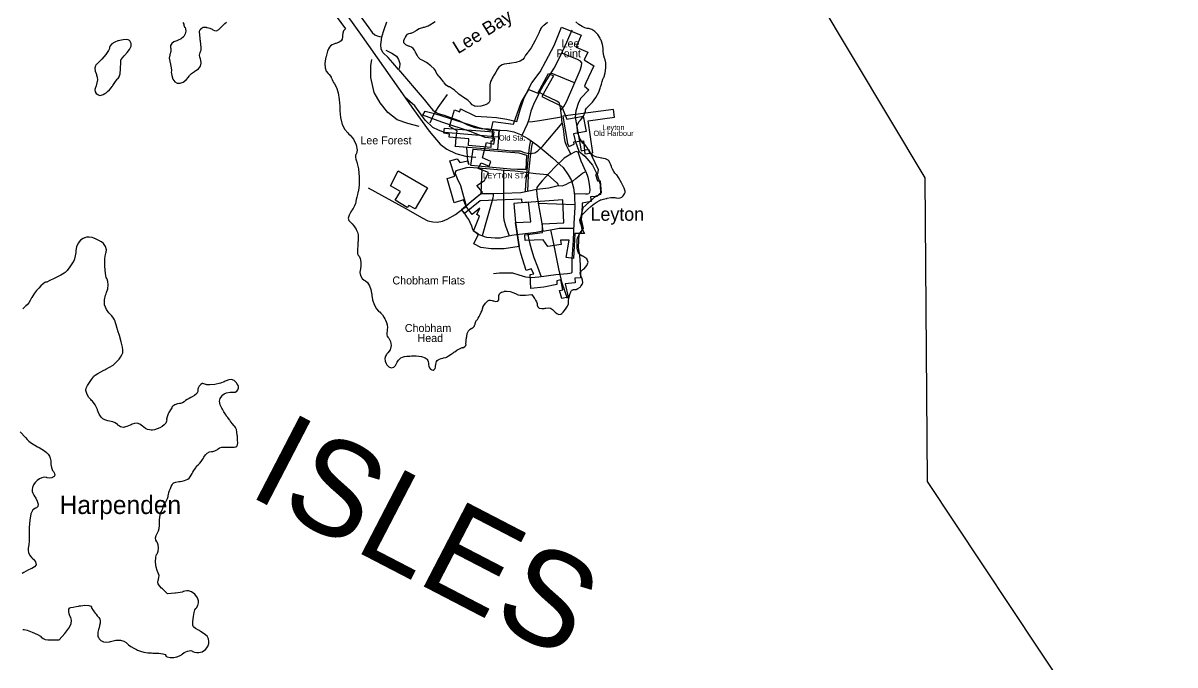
# Model space of a CAD drawing. Extents: x 0 to 24000, y 0 to 24000.
# Drawn here: x 6137 to 10454, y 3435 to 5839 of the extents above; entities that cross this region are included whole.
import ezdxf

# ---------------------------------------------------------------- set-up
doc = ezdxf.new("R2010")
doc.units = 0
for name, color, linetype in [('01B-LandmassTidal', 7, 'Continuous'), ('03B-BuiltUpGeneral', 7, 'Continuous'), ('03C-BuiltUpHistoric', 7, 'Continuous'), ('03D-BuiltUpIndustrial', 7, 'Continuous'), ('04B-RoadClassC', 7, 'Continuous'), ('05A-RailwayDismantled', 7, 'Continuous'), ('05B-RailwaySecondary', 7, 'Continuous'), ('05C-RailwayPrimary', 7, 'Continuous'), ('05F-RailwayStationPassenger', 7, 'Continuous'), ('06A-FeaturesBuilding', 7, 'Continuous'), ('07-BoundaryRegional', 7, 'Continuous'), ('08-NamesFeatureBuilt', 7, 'Continuous'), ('08-NamesFeatureHistoric', 7, 'Continuous'), ('08-NamesFeatureNatural', 7, 'Continuous'), ('08-NamesFeaturePlace', 7, 'Continuous'), ('08-NamesSettlementVillage', 7, 'Continuous'), ('08-NamesWaterbodySmall', 7, 'Continuous'), ('xx-NamesAreaXXX', 7, 'Continuous'), ('xx-NamesPlacesXXX', 7, 'Continuous')]:
    doc.layers.add(name, color=color, linetype=linetype)

msp = doc.modelspace()

# ---------------------------------------------------------------- linework, layer by layer
at = {"layer": '01B-LandmassTidal'}
for points in [[(7223, 5985.3), (7344.9, 5817.5), (7338.4, 5810.6), (7334.8, 5801.8), (7333.7, 5793.1), (7333.7, 5790.3), (7333.7, 5787.5), (7332.9, 5779.3), (7329.6, 5772.2), (7322.1, 5767.4), (7312.3, 5764.1), (7309, 5763.2), (7307, 5762.7), (7301.3, 5760.8), (7295, 5757.8), (7289.7, 5754), (7285.3, 5748.9), (7281.5, 5742.4), (7278.2, 5734.1), (7275.2, 5723.8), (7272.9, 5714.3), (7272.1, 5711.1), (7270.9, 5705.4), (7268.2, 5688.2), (7268.6, 5671.5), (7273.5, 5658.8), (7280.7, 5650), (7283.5, 5647.6), (7284.6, 5646.5), (7289.2, 5640.8), (7291.7, 5636.8), (7291.7, 5635.4), (7291.7, 5634.6), (7292.6, 5632.3), (7294.8, 5627.5), (7298, 5621.6), (7300.9, 5617), (7301.9, 5615.4), (7304.7, 5611.4), (7311.6, 5598.2), (7318.1, 5578.2), (7322.1, 5552.9), (7324, 5528.1), (7324.3, 5519.8), (7324.6, 5511.1), (7327.1, 5485.3), (7332.9, 5459.8), (7342.8, 5440.4), (7353.8, 5427.5), (7358, 5423.7), (7362.7, 5419.4), (7374.9, 5404.3), (7385.6, 5383.5), (7389.3, 5363.8), (7387.2, 5351), (7385.1, 5347.7), (7384.4, 5346.6), (7383.2, 5343.1), (7382.8, 5337.5), (7384.2, 5329.8), (7386.5, 5321.7), (7387.4, 5319), (7389.6, 5312.7), (7393.5, 5292.9), (7396.5, 5262.4), (7396.3, 5232.2), (7394.1, 5213.1), (7392.5, 5206.9), (7391.8, 5204.5), (7389.9, 5197.2), (7387.5, 5187.1), (7385.6, 5177.8), (7384.5, 5172.3), (7384.3, 5170.5), (7384, 5168.7), (7382.3, 5163.3), (7378.7, 5154.4), (7373.8, 5144.7), (7369.7, 5137.8), (7368.2, 5135.6), (7365.6, 5131.8), (7358.6, 5120), (7355.1, 5108.8), (7357.6, 5100), (7363.5, 5093.5), (7365.8, 5091.7), (7367.2, 5090.6), (7370.9, 5086.7), (7376.4, 5080.2), (7381.6, 5072.8), (7384.9, 5067.3), (7385.8, 5065.4), (7387.1, 5063), (7390.2, 5055.4), (7392.5, 5046), (7393, 5034.6), (7392.4, 5022.4), (7392.1, 5018.4), (7391.9, 5014.8), (7391.1, 5004), (7390.4, 4993), (7390, 4985), (7390.1, 4979.2), (7390.6, 4975.2), (7391.5, 4972.2), (7392.9, 4969.8), (7394.3, 4968), (7394.8, 4967.4), (7396.6, 4965.5), (7399.8, 4957.8), (7402.8, 4944), (7403.4, 4929.2), (7402.2, 4919.5), (7401.1, 4916.5), (7400.2, 4913.7), (7399.3, 4904.8), (7401.8, 4893.3), (7408.1, 4883), (7415.2, 4876.5), (7418, 4874.9), (7420.6, 4873.3), (7427.7, 4866.8), (7435.3, 4855.5), (7440.5, 4840.9), (7443, 4827.7), (7443.5, 4823.1), (7443.9, 4818.1), (7446.9, 4803), (7453.3, 4784.6), (7462, 4769.2), (7469.5, 4760.4), (7472.5, 4758), (7474, 4757), (7478, 4753.1), (7483.9, 4745.9), (7489.6, 4737.4), (7493.3, 4730.9), (7494.4, 4728.7), (7495.8, 4725.9), (7499.3, 4717.4), (7501.9, 4708.2), (7502.5, 4699.1), (7501.9, 4691), (7501.5, 4688.3), (7501.2, 4685.9), (7500.6, 4678.6), (7500.7, 4671.4), (7502, 4666.2), (7503.8, 4663), (7504.6, 4662), (7507.6, 4658.8), (7514.3, 4647), (7516.8, 4631.4), (7512.2, 4615.5), (7504.1, 4603.5), (7500.7, 4600.1), (7498.9, 4598.3), (7494.7, 4591.9), (7492.4, 4582.9), (7493.9, 4572.8), (7497.6, 4564), (7499.1, 4561.3), (7500.8, 4558.5), (7507.6, 4551.4), (7517, 4547.8), (7526.2, 4550.4), (7532.6, 4556.8), (7534, 4559.3), (7535.3, 4561.7), (7539.4, 4568.9), (7543.9, 4576.3), (7548.4, 4581.7), (7553.1, 4585.6), (7558.8, 4588.2), (7566, 4589.8), (7575.2, 4591), (7584, 4591.7), (7587, 4591.9), (7592.9, 4592.3), (7610.7, 4592.2), (7630.1, 4590), (7644.5, 4585.4), (7651.4, 4580.7), (7652.8, 4578.5), (7653.3, 4577.7), (7655.3, 4571), (7656.3, 4563.4), (7656.3, 4560.9), (7656.3, 4559), (7657.4, 4553.4), (7660.2, 4547.4), (7664.1, 4543), (7668.8, 4540.3), (7673.5, 4539.6), (7677.8, 4541.2), (7681.1, 4545), (7682.8, 4549.8), (7683, 4551.5), (7683.2, 4553.6), (7684, 4560.1), (7685, 4566.8), (7686.6, 4571.7), (7688.9, 4575.3), (7692.3, 4578.1), (7697.1, 4580.3), (7703.7, 4582.4), (7710.2, 4584.2), (7712.4, 4584.8), (7712.8, 4585), (7719.6, 4586.3), (7720.2, 4586.3), (7721.2, 4586.3), (7724.2, 4587.9), (7731.6, 4592.2), (7741.1, 4598.4), (7749.3, 4604), (7752, 4606), (7754.6, 4607.8), (7762.9, 4613.3), (7772.4, 4619), (7779.7, 4622.6), (7783, 4623.8), (7783.7, 4623.6), (7784.6, 4623.2), (7788.1, 4623.9), (7792.7, 4627.1), (7796, 4631.6), (7797, 4635.2), (7796.7, 4636.1), (7796.6, 4636.6), (7796.6, 4639.2), (7797, 4645.1), (7797.8, 4652.8), (7798.7, 4659.4), (7799, 4661.6), (7799.5, 4665.2), (7801.7, 4675.8), (7806.1, 4686), (7812.6, 4693), (7819.4, 4696.8), (7821.8, 4697.7), (7822.6, 4698), (7827, 4702.7), (7830.4, 4710.1), (7830.8, 4711.8), (7831.2, 4713.5), (7833.8, 4721), (7836.6, 4725.9), (7837.1, 4726.3), (7837.8, 4726.8), (7839.5, 4728.9), (7842.8, 4733.9), (7846.6, 4740.5), (7850.6, 4748), (7854.2, 4755.7), (7857.3, 4763), (7859.4, 4769), (7860.2, 4772), (7860.2, 4773), (7860.2, 4774.9), (7863.5, 4780.7), (7870, 4789.6), (7871.6, 4791.4), (7873.2, 4793.2), (7878.2, 4798.6), (7883.3, 4801.8), (7889, 4801.7), (7895.3, 4799.9), (7897.4, 4799.2), (7900, 4798.2), (7908.3, 4796.5), (7915.8, 4797.8), (7919.9, 4802.8), (7920.5, 4809.3), (7920.2, 4811.4), (7919.9, 4813.1), (7920.1, 4818.4), (7922.1, 4824.4), (7925.9, 4828.8), (7929.8, 4830.8), (7931.1, 4831), (7931.9, 4831.2), (7936.3, 4832.6), (7940.3, 4834.2), (7940.9, 4834.5), (7942.3, 4835.4), (7949, 4835.3), (7962.1, 4833.1), (7976.3, 4828.9), (7985, 4825.2), (7987.6, 4823.5), (7988.8, 4822.7), (7992.9, 4820.9), (7999.6, 4819.6), (8008.4, 4819.4), (8017.2, 4820.1), (8020.1, 4820.4), (8043.7, 4822.7), (8053.8, 4807.8), (8054.9, 4806.3), (8057.7, 4801.3), (8061, 4794.6), (8063.2, 4788.5), (8064, 4785.1), (8064, 4783.9), (8064, 4782), (8066, 4776.2), (8071.8, 4771.3), (8081.1, 4769.5), (8090.4, 4770.3), (8093.4, 4771), (8096.2, 4771.6), (8104.4, 4772.7), (8113.1, 4771.4), (8121, 4766.6), (8127.5, 4760), (8129.5, 4757.7), (8131.2, 4755.8), (8137.2, 4751.1), (8145, 4747.9), (8152, 4748.2), (8156.7, 4750.9), (8157.7, 4752.2), (8160.9, 4756.1), (8170.2, 4768), (8177.4, 4778.8), (8180.8, 4787), (8181.6, 4793.2), (8181.6, 4795.3), (8181.6, 4798.7), (8182.7, 4808.8), (8185.6, 4821.9), (8189.6, 4832.5), (8192.7, 4837.5), (8194.2, 4838.4), (8194.9, 4838.8), (8200.1, 4840.6), (8205.4, 4841.6), (8207.1, 4841.6), (8209.3, 4841.6), (8215.9, 4844.6), (8224.5, 4850.4), (8226, 4851.8), (8227.8, 4853.5), (8232.5, 4859.4), (8235.2, 4867.6), (8234.1, 4876.7), (8230.8, 4884.9), (8229.5, 4887.4), (8228.3, 4889.5), (8225.8, 4896), (8225.4, 4903.1), (8228.5, 4909.4), (8233.5, 4914.6), (8235.4, 4916.1), (8239.4, 4919.2), (8249.8, 4930.7), (8254.5, 4944.1), (8249.4, 4955.9), (8238.6, 4963.8), (8234.6, 4965.5), (8231.8, 4966.6), (8224.1, 4971.7), (8217.5, 4980.8), (8214, 4994.4), (8213, 5009.1), (8213, 5014.1), (8213, 5017.1), (8213.5, 5026.1), (8215, 5034.8), (8218, 5041.9), (8221.5, 5047), (8222.8, 5048.6), (8224.6, 5050.6), (8229.3, 5057.1), (8232, 5064.6), (8231.2, 5073.4), (8228.3, 5083), (8227.1, 5086.2), (8226.4, 5088.3), (8224.5, 5094.8), (8224, 5101.4), (8225.6, 5108), (8228.7, 5114.6), (8229.9, 5116.8), (8230.8, 5118.6), (8234.9, 5123.7), (8243.2, 5132.6), (8253.7, 5142.4), (8265.3, 5152.4), (8277.1, 5161.7), (8288.1, 5169.5), (8297.1, 5174.9), (8301.6, 5177), (8303.2, 5177.1), (8304, 5177.3), (8312, 5179), (8322.3, 5181.9), (8324.4, 5182.6), (8326.6, 5183.3), (8340.3, 5185.4), (8355.2, 5185.4), (8358.1, 5185), (8360.6, 5184.6), (8368.3, 5183.9), (8375.3, 5184.4), (8380.4, 5186.8), (8384, 5190), (8385.1, 5191.3), (8386.3, 5192.4), (8391, 5199.2), (8393.3, 5204.7), (8393.3, 5206.5), (8393.3, 5210.1), (8389.4, 5220.5), (8380.2, 5240.8), (8369, 5260.4), (8362.1, 5270.4), (8359.6, 5272.4), (8358.4, 5273.4), (8355.2, 5277), (8350.6, 5283.6), (8346.3, 5291.4), (8343.5, 5297.4), (8342.8, 5299.5), (8342, 5301.8), (8339.4, 5308.7), (8336.3, 5315.9), (8333.1, 5321.5), (8329.4, 5325.6), (8325.1, 5328.6), (8319.6, 5330.8), (8312.8, 5332.3), (8306.5, 5333.3), (8304.3, 5333.5), (8299.9, 5334.1), (8286.8, 5336.9), (8273.6, 5342.4), (8264.1, 5350.5), (8258.6, 5358.8), (8257.3, 5361.8), (8256.6, 5363.6), (8250.2, 5374), (8242, 5383.8), (8240.4, 5385.3), (8235.4, 5389.8), (8223.5, 5406.7), (8214.3, 5431.6), (8213.9, 5455.2), (8219.7, 5469.9), (8223.2, 5473.1), (8225.5, 5475.3), (8231.6, 5482.4), (8238.3, 5492.6), (8242.8, 5502.7), (8244.4, 5509.3), (8244.4, 5511.5), (8244.4, 5513.7), (8248.2, 5520.1), (8255.8, 5528.2), (8257.7, 5529.6), (8261.5, 5532.4), (8271.5, 5542.9), (8284.2, 5560.4), (8294.6, 5580.3), (8300.3, 5595.7), (8301.6, 5600.9), (8302.2, 5603.4), (8304.3, 5610.7), (8307.3, 5620.5), (8310.3, 5629.2), (8312.2, 5633.9), (8313, 5635.4), (8314.8, 5639.6), (8318.4, 5652.9), (8321.2, 5672.1), (8320.9, 5690.6), (8318.8, 5702.1), (8317.3, 5705.6), (8316.4, 5707.7), (8312.8, 5722), (8311, 5735.6), (8311, 5740.1), (8311, 5744.8), (8308.7, 5759.1), (8303.2, 5774.7), (8301.6, 5777.7), (8299.2, 5782.4), (8290.9, 5795.9), (8280.2, 5808.1), (8268.1, 5815.5), (8257.1, 5818.8), (8253.4, 5819.3), (8250.7, 5819.6), (8242.6, 5821.5), (8232.4, 5826), (8220.3, 5834.1), (8208, 5843.8)], [(6736, 5841.9), (6739, 5835.5), (6739, 5833.4), (6739, 5831.9), (6740.2, 5827.5), (6742.4, 5823.9), (6742.9, 5823.6), (6744.1, 5822.9), (6746.3, 5818.1), (6746.5, 5808.8), (6744, 5798.4), (6740.6, 5791.2), (6739, 5789.1), (6737.9, 5787.7), (6729.1, 5780.6), (6718.3, 5774.9), (6716.2, 5774.2), (6712.8, 5773.1), (6702.6, 5768.9), (6694, 5762.8), (6689.9, 5755.4), (6689.6, 5748.6), (6690, 5746.4), (6690.4, 5744.9), (6690.4, 5734.8), (6688.3, 5723.6), (6687.6, 5721.7), (6686.5, 5718.9), (6684.4, 5707.9), (6686.5, 5696.7), (6687.6, 5693.8), (6688.3, 5691.9), (6691.2, 5678), (6692.7, 5664.6), (6692.7, 5660.1), (6692.6, 5655.8), (6694.2, 5642.7), (6698.7, 5629.2), (6705.8, 5619.8), (6714.9, 5614.8), (6725.4, 5614.2), (6736.6, 5618.3), (6748.2, 5627.1), (6756.9, 5637.2), (6759.4, 5640.9), (6760.4, 5642.3), (6768.5, 5650.4), (6778.9, 5658.1), (6780.9, 5659.3), (6784.5, 5661.3), (6794.4, 5668.5), (6802.1, 5678.4), (6804.5, 5689.7), (6803.1, 5700), (6802.1, 5703.3), (6801.4, 5705.4), (6799.7, 5711.8), (6798.8, 5718.5), (6799.5, 5724.6), (6801.1, 5729.5), (6801.7, 5731.1), (6802.4, 5732.8), (6803.9, 5738.4), (6804.6, 5747.2), (6803.7, 5759.4), (6802, 5772.3), (6801.3, 5776.6), (6800.7, 5781.2), (6798.9, 5795), (6798.4, 5805.9), (6799.9, 5812.5), (6802.6, 5816.5), (6803.7, 5817.7), (6804.6, 5818.8), (6807.9, 5821.5), (6812.3, 5823.6), (6817.7, 5824.1), (6823.1, 5823.5), (6824.8, 5823.2), (6826.8, 5822.8), (6837.2, 5819.7), (6845.7, 5816), (6846.8, 5815.4), (6848.6, 5814), (6854.9, 5810.9), (6862.3, 5810.8), (6870.4, 5815.3), (6878.1, 5822.3), (6880.5, 5824.8), (6882.1, 5826.3), (6886.8, 5830.9), (6893.6, 5837.1), (6900, 5842.6)], [(8102.3, 5842), (8094.5, 5835.3), (8089.9, 5831.5), (8088.4, 5830.3), (8086.6, 5829), (8079.4, 5822.6), (8075.8, 5818.3), (8075.8, 5816.9), (8075.8, 5815.5), (8074.2, 5811.3), (8069.9, 5801.4), (8063.7, 5788.7), (8056.3, 5774.4), (8048.4, 5760), (8040.7, 5746.8), (8034.1, 5736.2), (8030.5, 5731), (8029.1, 5729.5), (8027.6, 5728), (8020.6, 5719.3), (8016.1, 5712), (8015.8, 5711.1), (8015, 5708.8), (8010.2, 5702.9), (7999.5, 5696.5), (7983.4, 5691.7), (7967.2, 5688.9), (7961.7, 5688.4), (7958.7, 5688.1), (7949.5, 5687.1), (7940, 5685.6), (7932.4, 5683.3), (7926.2, 5679.7), (7920.6, 5674.3), (7914.9, 5666.5), (7908.3, 5655.8), (7902.2, 5645.2), (7900.2, 5641.7), (7899, 5639.6), (7895.5, 5633.3), (7892, 5626.3), (7889.4, 5620.2), (7887.7, 5614.4), (7886.7, 5608), (7886.3, 5600.5), (7886.2, 5591.2), (7886.4, 5582.3), (7886.5, 5579.4), (7886.6, 5574.3), (7886.7, 5559), (7885.8, 5547.4), (7882.9, 5541.1), (7878.9, 5537.6), (7877.4, 5536.6), (7874.8, 5534.9), (7866, 5531.3), (7852.6, 5527.8), (7839.6, 5526.7), (7831.6, 5527.5), (7829.2, 5528.4), (7827.9, 5528.8), (7820.5, 5533.4), (7813.4, 5540), (7812.4, 5541.3), (7811.3, 5542.7), (7803.3, 5550.3), (7794.3, 5556.6), (7792.7, 5557.4), (7791.1, 5558.3), (7786.6, 5561.2), (7778.8, 5566.9), (7770.5, 5573.6), (7764.5, 5578.8), (7762.6, 5580.5), (7760.7, 5582.3), (7754.5, 5587.4), (7746.4, 5593.4), (7739.1, 5597.9), (7735, 5599.9), (7733.6, 5600.1), (7731.9, 5600.7), (7723, 5606.2), (7714.9, 5615.2), (7713.6, 5617.4), (7712.3, 5619.3), (7704.6, 5629.5), (7697.4, 5637.9), (7696.3, 5639), (7695.1, 5639.9), (7689.2, 5647.6), (7684.4, 5656.8), (7683.8, 5658.5), (7683, 5661.1), (7677.7, 5667.9), (7665.7, 5679), (7648.4, 5691), (7632.4, 5700.4), (7626.9, 5703.3), (7625.8, 5703.8), (7622.9, 5706.4), (7618.3, 5712), (7613.5, 5719.1), (7610.2, 5725.1), (7609.3, 5727.2), (7608.1, 5729.8), (7604.1, 5737.4), (7599, 5744.3), (7592.9, 5748.8), (7586.7, 5751.6), (7584.6, 5752.3), (7581.1, 5753.4), (7571.1, 5758), (7564.4, 5764.8), (7563.9, 5773.5), (7567.3, 5782.4), (7568.9, 5785.2), (7569.9, 5787.1), (7573.5, 5792.4), (7578.1, 5797.2), (7583.2, 5800), (7587.7, 5801.1), (7589.3, 5801.3), (7590.9, 5801.5), (7600.1, 5804.9), (7608.8, 5810.6), (7610.1, 5811.8), (7611.5, 5813.2), (7622, 5819.2), (7635.4, 5823.2), (7638.3, 5823.6), (7641.4, 5824.1), (7655.8, 5828.6), (7668, 5835.9), (7670.1, 5837.7), (7671.8, 5839.3), (7681.5, 5845.7)], [(6135.8, 3567.5), (6137.6, 3567.5), (6141.2, 3567.5), (6152, 3564.6), (6171.6, 3557.5), (6191.1, 3548.3), (6202, 3542), (6205, 3539.2), (6206.8, 3537.7), (6212.7, 3533.4), (6220.2, 3530.1), (6230.1, 3528.6), (6241.3, 3528.3), (6245, 3528.3), (6271.7, 3528.3), (6293.6, 3553), (6297.7, 3557.5), (6308.8, 3572), (6317.1, 3588.2), (6318.6, 3602.4), (6315.8, 3612.7), (6314, 3615.7), (6312.7, 3618.1), (6309.7, 3625.7), (6307.9, 3635.4), (6308.6, 3643.3), (6310.9, 3647.5), (6312.1, 3648.2), (6312.7, 3648.6), (6316.4, 3649.7), (6324.7, 3651.5), (6335.7, 3653.6), (6345.3, 3655.2), (6348.5, 3655.7), (6353.6, 3656.4), (6368.9, 3658), (6383, 3657.7), (6391.3, 3654.9), (6394, 3650.8), (6394, 3649.4), (6394, 3648.6), (6395.2, 3646.3), (6398.4, 3641), (6403.3, 3634.2), (6407.7, 3628.5), (6409.3, 3626.7), (6410.8, 3624.9), (6415.2, 3619.2), (6420.3, 3612.2), (6424.2, 3606.5), (6425.8, 3603.5), (6426.2, 3602.8), (6426.4, 3602), (6426.2, 3598.5), (6425.4, 3591.2), (6423.6, 3581.8), (6421.8, 3574), (6421, 3571.4), (6420.1, 3567.9), (6417.7, 3557.2), (6416.6, 3548.2), (6417.6, 3541.8), (6419.8, 3536.9), (6420.7, 3535.3), (6422.1, 3532.8), (6428.1, 3526.2), (6437.8, 3521.1), (6449.8, 3520), (6461, 3521.7), (6464.6, 3522.8), (6469.5, 3524.3), (6485, 3527.5), (6501.5, 3528), (6514.8, 3524.2), (6523.4, 3518.5), (6525.7, 3516.1), (6527.2, 3514.6), (6532.1, 3510.5), (6541.2, 3504.2), (6551.7, 3497.8), (6559.8, 3493.5), (6562.6, 3492.2), (6566.1, 3490.6), (6576.9, 3486), (6589.7, 3482.2), (6604.1, 3480.2), (6618.5, 3479.4), (6623.3, 3479.3), (6629, 3479.2), (6645.9, 3478.3), (6661.1, 3476.4), (6669.6, 3473.4), (6672.3, 3470.1), (6672.3, 3469.1), (6672.3, 3468.1), (6677.1, 3465.2), (6688.4, 3463), (6702.5, 3463.1), (6712.1, 3464.5), (6715.1, 3465.5), (6717, 3466.2), (6725.6, 3469.9), (6730.8, 3472.7), (6731.1, 3473), (6733.1, 3475.4), (6741, 3481.1), (6753.5, 3486.6), (6765.1, 3488.3), (6771.4, 3486.5), (6772.3, 3485.1), (6772.6, 3484.7), (6779, 3482.5), (6788.7, 3481.2), (6791.9, 3481.2), (6796, 3481.2), (6808.3, 3484.1), (6821.3, 3492), (6829.9, 3504), (6833.1, 3515.4), (6833.1, 3519.2), (6833.1, 3522.4), (6831.8, 3532.1), (6826.8, 3542.1), (6816, 3551.7), (6802.4, 3560.4), (6797.8, 3563.2), (6794.2, 3565.2), (6783.6, 3571.5), (6776, 3577.6), (6773.2, 3583.4), (6773, 3589.4), (6773.1, 3591.4), (6773.6, 3597.5), (6775.3, 3615.8), (6777.6, 3631.3), (6780.8, 3640.8), (6784.2, 3646), (6785.6, 3647.4), (6787, 3648.9), (6791.8, 3657.7), (6793.9, 3667.6), (6793.9, 3670.9), (6793.9, 3674.7), (6790.4, 3686), (6781.2, 3699.4), (6768.4, 3708.9), (6757.5, 3712.5), (6753.9, 3712.5), (6751.3, 3712.5), (6743.3, 3711.5), (6737.2, 3709.5), (6736.6, 3709), (6736.1, 3708.5), (6733, 3707.5), (6726, 3705.9), (6716.5, 3704.4), (6708.4, 3703.4), (6705.6, 3703.1), (6677.8, 3700.8), (6659, 3719.9), (6656.3, 3722.7), (6648.4, 3731.2), (6643.4, 3738.5), (6642.5, 3745.1), (6643.9, 3751.9), (6644.5, 3754.1), (6645, 3756.1), (6646.4, 3762.4), (6646.5, 3769.2), (6644.8, 3775.9), (6642, 3782.2), (6641, 3784.3), (6639, 3788.1), (6635.5, 3800.8), (6633.2, 3820.3), (6634.4, 3838.6), (6637.1, 3848.7), (6639, 3851.3), (6640.6, 3853.3), (6643.2, 3860.8), (6644.6, 3872.8), (6643.2, 3884.9), (6640.6, 3892.4), (6639, 3894.4), (6637.7, 3896.2), (6634.7, 3902.5), (6633.5, 3910.9), (6635.6, 3920.1), (6639.4, 3927.7), (6641, 3930.1), (6642, 3931.8), (6644.7, 3937.1), (6647.1, 3945.6), (6648.4, 3956.7), (6648.8, 3967.9), (6648.8, 3971.6), (6648.8, 3977.7), (6650.3, 3995.7), (6653.7, 4007.6), (6654.7, 4008.9), (6655.5, 4009.9), (6658.8, 4015.9), (6660.6, 4021), (6660.6, 4022.6), (6660.6, 4023.5), (6661.4, 4026.3), (6663.6, 4031.6), (6666.8, 4037.8), (6669.7, 4042.7), (6670.8, 4044.2), (6672.3, 4046.2), (6678.3, 4057.6), (6681.3, 4066.1), (6681.3, 4068.9), (6681.3, 4070.1), (6681.9, 4073.8), (6683.6, 4080.3), (6686, 4087.7), (6689, 4095.5), (6692.2, 4102.9), (6695.4, 4109.4), (6698.4, 4114.4), (6700.2, 4116.6), (6701, 4117.1), (6701.6, 4117.4), (6709.1, 4119.5), (6720.4, 4121.8), (6722.9, 4122.2), (6725.5, 4122.5), (6733.3, 4123.7), (6741.8, 4125.6), (6748.7, 4127.9), (6754.4, 4130.9), (6759.2, 4134.8), (6763.4, 4139.8), (6767.4, 4146.1), (6770.5, 4152), (6771.5, 4154), (6772.7, 4156.3), (6776.6, 4163.3), (6782.6, 4172.3), (6788.7, 4180.1), (6792.7, 4184.5), (6794.3, 4185.7), (6795.6, 4186.9), (6799.4, 4190.8), (6804.7, 4197.2), (6809.7, 4204.2), (6812.7, 4209), (6813.5, 4210.8), (6814.9, 4213.5), (6820.1, 4221.4), (6827.5, 4228.6), (6836, 4232.6), (6843.5, 4233.9), (6846, 4233.9), (6848.5, 4233.9), (6856, 4236.5), (6865.2, 4241.7), (6866.8, 4242.9), (6868.4, 4244.2), (6873.7, 4247.4), (6881.3, 4249.9), (6892, 4250.8), (6903.9, 4250.6), (6907.9, 4250.4), (6910.9, 4250.3), (6919.7, 4250.1), (6928.5, 4250.4), (6934.7, 4251.7), (6938.7, 4254.6), (6940.9, 4259.5), (6941.6, 4266.9), (6941.2, 4277.3), (6940.4, 4287.7), (6940.1, 4291.2), (6939.8, 4294.9), (6938.5, 4306.2), (6936.4, 4316.7), (6933.3, 4324.1), (6930.3, 4328.4), (6929.1, 4329.6), (6927.9, 4330.7), (6920.4, 4339.4), (6912.7, 4349.7), (6911.5, 4351.5), (6910.2, 4353.4), (6904.1, 4361.7), (6900, 4366.9), (6899.7, 4367.2), (6899.3, 4367.5), (6897.6, 4369.9), (6893.9, 4375.6), (6889.3, 4383.4), (6885.3, 4390.4), (6884, 4392.7), (6881.8, 4396.8), (6876.1, 4409.4), (6873.5, 4422.3), (6876.1, 4433.4), (6881.8, 4442.2), (6884, 4444.8), (6885.4, 4446.4), (6890.4, 4450.2), (6899.6, 4453.9), (6912.7, 4456.1), (6925.9, 4456.9), (6930.3, 4457), (6931.8, 4457.1), (6937.9, 4459.9), (6942.2, 4465.9), (6942.8, 4467.6), (6943.3, 4468.9), (6944.3, 4473.1), (6944, 4478.2), (6941.4, 4483.8), (6937.9, 4489.3), (6936.6, 4491.1), (6934.6, 4493.6), (6927.8, 4500), (6918.5, 4504), (6907.7, 4503.2), (6897.8, 4499.4), (6894.6, 4497.7), (6890.4, 4495.6), (6876.9, 4490.9), (6856, 4485.8), (6836.6, 4483.6), (6826.2, 4483.7), (6823.3, 4484.8), (6821.8, 4485.4), (6815, 4487.7), (6810.9, 4488.7), (6809.5, 4488.7), (6808.1, 4488.7), (6803.8, 4485.9), (6797.5, 4479.5), (6792.8, 4471.9), (6791.4, 4467.2), (6791.9, 4466), (6792.5, 4464.4), (6792.3, 4458.9), (6788.3, 4451.7), (6780, 4444.5), (6770.8, 4439), (6767.6, 4437.4), (6765.6, 4436.5), (6759.6, 4433.4), (6752.2, 4429.1), (6745.9, 4424.8), (6742.7, 4422.3), (6741.7, 4421.3), (6740.7, 4420.3), (6733.9, 4416.3), (6727.4, 4414.3), (6725.3, 4414.3), (6722.8, 4414.3), (6715.3, 4413), (6705.9, 4409.5), (6698.5, 4404.7), (6694.8, 4400.6), (6694.3, 4399), (6693.9, 4398.1), (6689.7, 4390.1), (6683.8, 4379.9), (6682.5, 4377.8), (6681.2, 4375.6), (6676.6, 4364.5), (6674.9, 4355.2), (6675.1, 4353.9), (6675.4, 4352.4), (6674.8, 4347.4), (6671.7, 4340.8), (6666.2, 4334.3), (6658.8, 4328.3), (6649.9, 4323), (6640, 4318.8), (6629.6, 4315.9), (6621.6, 4314.8), (6619, 4314.7), (6616.8, 4314.6), (6610.2, 4315), (6602.8, 4316.9), (6595.5, 4320.6), (6589.6, 4324.9), (6587.7, 4326.4), (6584.4, 4329), (6574.2, 4336.2), (6564.2, 4340.4), (6554.7, 4339.7), (6545.5, 4336.1), (6542.6, 4334.7), (6538.4, 4332.6), (6525.6, 4327.4), (6512.5, 4324.8), (6501.9, 4326.9), (6494.5, 4331.5), (6492.4, 4333.5), (6490.9, 4334.9), (6482, 4341.5), (6473.4, 4345.4), (6472, 4345.6), (6467.7, 4346.4), (6455, 4349.1), (6443.9, 4352.5), (6436.4, 4356.5), (6431.8, 4360.3), (6430.4, 4361.7), (6429.4, 4363), (6426.7, 4367.1), (6422.6, 4374.4), (6418.8, 4382.7), (6416.5, 4389), (6416, 4391.1), (6415, 4394.4), (6407.6, 4409.5), (6396.7, 4423.1), (6394, 4425.6), (6390.9, 4428.5), (6382.7, 4438.3), (6375.6, 4451.1), (6372.8, 4463.3), (6373.7, 4471.8), (6374.8, 4474.2), (6375.7, 4476.2), (6378.9, 4481.9), (6385.4, 4492.2), (6393.6, 4504.3), (6400.6, 4513.8), (6403, 4517), (6403.7, 4517.9), (6407.7, 4520.8), (6416.8, 4526.5), (6429, 4533.3), (6439.5, 4538.8), (6443, 4540.5), (6447.6, 4542.7), (6461.3, 4549.8), (6474.6, 4558.1), (6485.1, 4567.1), (6492.5, 4575.3), (6494.7, 4578.1), (6496.7, 4580.6), (6502.5, 4588.3), (6507.7, 4596.8), (6510.5, 4604.4), (6511.3, 4609.7), (6511.2, 4611.4), (6511.2, 4614.9), (6509.6, 4625.2), (6505.1, 4645.1), (6498.5, 4668.5), (6492.6, 4686.6), (6490.4, 4692.6), (6489.6, 4695.1), (6485.4, 4708.4), (6482.5, 4719.8), (6482.2, 4721.2), (6481.9, 4722.7), (6480, 4727), (6475.5, 4734.3), (6469.5, 4742.3), (6464.4, 4748), (6462.6, 4749.8), (6458.9, 4753.7), (6449.2, 4766.8), (6442.6, 4784), (6442.4, 4803), (6446.5, 4820.1), (6448.5, 4825.5), (6450.1, 4830), (6454.1, 4843.6), (6456.2, 4858.4), (6455, 4871), (6451.9, 4880), (6450.5, 4882.7), (6448.5, 4886.4), (6445.7, 4901), (6443.5, 4928.6), (6444, 4956.9), (6445.9, 4972.9), (6447.7, 4977.6), (6448.7, 4980.5), (6449.4, 4990.1), (6446, 5002.5), (6438.5, 5013.4), (6430.3, 5020), (6427.3, 5021.5), (6425.8, 5022.3), (6416, 5027), (6406.5, 5031.7), (6405, 5032.5), (6402.8, 5033.6), (6395.7, 5035.7), (6385.3, 5037.1), (6375.1, 5036.8), (6368.5, 5035.3), (6366.6, 5034.4), (6362.8, 5032.8), (6352.5, 5026.1), (6342.9, 5015.2), (6337.2, 5000.8), (6335, 4986.7), (6334.8, 4981.9), (6334.6, 4979.6), (6332.7, 4967.1), (6330.2, 4956.6), (6329.7, 4955.3), (6328.1, 4951.7), (6322.3, 4941.3), (6312.5, 4926), (6302.6, 4912.6), (6296.6, 4905.9), (6294.4, 4904.3), (6291.5, 4902.1), (6279, 4895.1), (6256.2, 4883.4), (6234.6, 4873.3), (6225.6, 4869), (6222.7, 4869), (6221.5, 4869), (6218.1, 4867.3), (6211.7, 4862.6), (6204.1, 4855.5), (6195.7, 4846.8), (6187.4, 4837.2), (6179.7, 4827.3), (6173.2, 4817.8), (6169.6, 4811.6), (6168.6, 4809.4), (6167.6, 4807.1), (6163.9, 4800.6), (6158.1, 4791.7), (6152, 4783.8), (6147.8, 4779.4), (6146.2, 4778.1), (6145.2, 4777.2), (6142, 4774.5), (6138.8, 4771.5), (6136.5, 4768.4)], [(6125.5, 4307.8), (6146, 4286.6), (6152.1, 4279), (6153.5, 4277.4), (6158.5, 4273), (6168.6, 4265.6), (6181, 4257.7), (6191, 4252.1), (6194.4, 4250.4), (6197.6, 4248.7), (6207, 4243.5), (6217.3, 4236.9), (6225.4, 4230.4), (6231.6, 4223.7), (6236.1, 4216.6), (6239, 4208.7), (6240.6, 4199.8), (6241.1, 4192.2), (6241.1, 4189.6), (6241.1, 4185.8), (6243.3, 4174.5), (6247.8, 4163.2), (6249, 4161.4), (6250.5, 4159.1), (6254.6, 4151.9), (6256.2, 4145.4), (6253.7, 4140.7), (6248.8, 4137.5), (6247, 4136.7), (6245.3, 4135.9), (6237, 4134.3), (6227.9, 4135.6), (6225.8, 4136.3), (6223.7, 4137), (6217, 4137.7), (6207.7, 4136.1), (6198.5, 4132.1), (6189.8, 4126), (6182.1, 4118.3), (6176, 4109.4), (6172, 4099.9), (6170.5, 4092.5), (6170.5, 4090), (6170.5, 4088.7), (6171.5, 4084.8), (6174.1, 4077.9), (6177.8, 4070.2), (6181.1, 4064.5), (6182.3, 4062.6), (6184.5, 4059.3), (6190.2, 4048.8), (6193.7, 4037.1), (6192.8, 4028.4), (6189, 4024), (6187.4, 4023.4), (6183.8, 4022), (6174.1, 4015.3), (6165.9, 4001.1), (6161.7, 3977.1), (6160.4, 3949.2), (6160.3, 3939.9), (6160.3, 3934.6), (6160.1, 3918.6), (6159.4, 3899.5), (6158.3, 3884.7), (6157.6, 3877.9), (6157.2, 3876.4), (6156.4, 3873.6), (6155.5, 3864.9), (6157.4, 3854.1), (6163.2, 3843.7), (6170.3, 3835.6), (6172.9, 3833.3), (6175.9, 3830.5), (6183.6, 3820.8), (6186, 3810.3), (6180.3, 3801.6), (6169.9, 3795.8), (6166.2, 3794.4), (6164.1, 3793.7), (6157.8, 3791), (6148.6, 3786.2), (6139.5, 3780.7), (6133.6, 3776.7)]]:
    msp.add_lwpolyline(points, dxfattribs=at)
msp.add_lwpolyline([(6495.1, 5773), (6491.5, 5772.2), (6481, 5768.2), (6470.1, 5761.9), (6463.1, 5754.3), (6460.6, 5748.1), (6460.6, 5746), (6460.6, 5743.5), (6457.1, 5736.1), (6447.3, 5721.8), (6432.2, 5704.6), (6417.8, 5690.2), (6412.8, 5685.6), (6411.3, 5684.2), (6407.9, 5678.8), (6406, 5670.1), (6407.3, 5659.5), (6410.3, 5649.9), (6411.6, 5646.8), (6412.7, 5644.3), (6415, 5636.4), (6415.8, 5626.5), (6413.8, 5615.1), (6410.5, 5604.1), (6409.3, 5600.5), (6408.3, 5598), (6406.5, 5589.9), (6407.1, 5581.6), (6411.3, 5575.3), (6417, 5571.3), (6419.1, 5570.3), (6420.4, 5569.7), (6424.7, 5568.4), (6430.1, 5568.7), (6436.8, 5571.4), (6443.8, 5575.6), (6446.1, 5577), (6448.1, 5578.3), (6453.7, 5582.6), (6461.2, 5589.4), (6467.7, 5596.4), (6471.4, 5601.2), (6472.4, 5602.9), (6473.6, 5605), (6481.4, 5617), (6489.8, 5628.6), (6491.2, 5630.3), (6492.8, 5632.2), (6497.2, 5638.4), (6500.6, 5648.6), (6502.4, 5667.5), (6503.5, 5692.8), (6503.8, 5701.3), (6503.8, 5702), (6505.3, 5704.3), (6509.6, 5709.7), (6515.8, 5717), (6521.5, 5723.2), (6523.4, 5725.2), (6526.7, 5728.7), (6535.8, 5740.2), (6542.1, 5752.7), (6542.3, 5763.2), (6538.5, 5770.4), (6536.7, 5772.2), (6535.5, 5773.5), (6530.9, 5776.3), (6523.1, 5777.8), (6511.7, 5776.7), (6499.3, 5774.1)], close=True, dxfattribs=at)
at = {"layer": '03B-BuiltUpGeneral'}
msp.add_lwpolyline([(7725.9, 5257.5), (7755.2, 5265.2), (7736.2, 5323.4), (7764.5, 5331.1), (7773.3, 5316.7), (7804.2, 5323.4), (7807.2, 5309), (7804.2, 5323.4), (7800, 5372.8), (7757.8, 5377.5), (7760.4, 5411), (7763.5, 5435.7), (7735.7, 5452.2), (7754.2, 5514), (7773.3, 5506.3), (7776.3, 5518.1), (7832, 5490.3), (7875.2, 5487.7), (7911.3, 5485.2), (7950.4, 5479.5), (7987, 5471.2), (8000.4, 5514), (8015.3, 5559.3), (8044.1, 5615.5), (8074.5, 5656.2), (8096.1, 5696.4), (8127, 5755.1), (8154.9, 5824.1), (8228, 5793.7), (8210, 5749.4), (8253.2, 5730.4), (8239.8, 5701), (8275.9, 5678.9), (8245.5, 5615), (8240.9, 5602.6), (8257.3, 5589.2), (8227.5, 5557.8), (8218.7, 5542.3), (8208.9, 5510.9), (8205.8, 5487.2), (8228.5, 5361), (8255.8, 5366.7), (8292.9, 5290.9), (8290.3, 5274.5), (8282.1, 5271.4), (8290.3, 5247.7), (8299.6, 5248.7), (8303.7, 5202.8), (8287.2, 5189.5), (8263, 5188.9), (8266.6, 5170.9), (8232.6, 5165.2), (8230.6, 5126.1), (8228.5, 5102.9), (8236.7, 5069.9), (8219.7, 5048.3), (8217.2, 4999.9), (8221.8, 4969.5), (8224.9, 4932.4), (8226.4, 4885.5), (8205.3, 4883.5), (8206.4, 4866.4), (8168.8, 4861.8), (8179.6, 4812.9), (8155.9, 4807.2), (8147.6, 4837.1), (8159.5, 4839.7), (8151.8, 4877.3), (8137.3, 4873.7), (8137.3, 4859.8), (8088.4, 4850.5), (8039.5, 4845.3), (8037.4, 4897.4), (8050.8, 4899.9), (8041.6, 4918), (8022.5, 4912.3), (8002.9, 4976.2), (7996.2, 5002.5), (7982.1, 5092.4), (8040.3, 5095), (8031, 5168.2), (7975.9, 5164), (7982.1, 5092.4), (7996.2, 5002.5), (7940.6, 4993.7), (7891.2, 4993.7), (7853.1, 4998.8), (7826.3, 5012.2), (7843.3, 5048.8), (7824.8, 5059.6), (7847.4, 5115.8), (7837.1, 5122.5), (7848.4, 5146.2), (7820.6, 5122.5), (7797.5, 5152.4), (7787.7, 5177.6), (7752.7, 5166.3)], close=True, dxfattribs=at)
at = {"layer": '03C-BuiltUpHistoric'}
msp.add_lwpolyline([(7679.2, 5500.6), (7839.9, 5449.3), (7891.5, 5436.9), (7898.7, 5470.8), (7975, 5460.5), (8003.8, 5541.8), (8032.7, 5590.1), (8066.6, 5576.8), (8105.8, 5650.8), (8125.4, 5641.5), (8081.1, 5564.4), (8155.3, 5528.4), (8174.9, 5479.1), (8236.7, 5490.4), (8247, 5432.8), (8199.6, 5424.6), (8205.8, 5397.8), (8220.2, 5359.8), (8242.9, 5340.2), (8270.7, 5307.3), (8289.2, 5272.3), (8299.5, 5235.4), (8301.6, 5197.3), (8284.1, 5191.1), (8234.6, 5146.9), (8224.3, 5104.7), (8232.5, 5067.7), (8240.8, 5051.3), (8204.7, 5051.3), (8199.6, 4957.7), (8172.9, 4960.7), (8184.1, 5025.5), (8151.2, 5026.6), (8153.2, 5010.1), (8103.8, 5001.9), (8086.3, 5027.6), (8019.3, 5024.5), (8017.2, 5046.1), (8083.1, 5054.3), (8083.1, 5087.2), (8163.5, 5091.4), (8159.4, 5176.7), (8007.5, 5166.4), (8005.8, 5179.8), (7850.2, 5173.6), (7791.5, 5125.3), (7780.2, 5140.7), (7858.5, 5205.5), (7837.9, 5230.2), (7865.7, 5249.7), (7881.2, 5279.6), (7843, 5294), (7854.4, 5315.6), (7884.3, 5303.3), (7890.5, 5320.7), (7858.5, 5334.1), (7874, 5391.6), (7901.8, 5385.4), (7904.9, 5407.1), (7868.9, 5410.2), (7816.3, 5431.7), (7706, 5467.7), (7634.9, 5494.5), (7644.1, 5509.9)], close=True, dxfattribs=at)
at = {"layer": '03D-BuiltUpIndustrial'}
for points in [[(8183, 5376.6), (8203, 5386.2), (8201.6, 5394.1), (8236.9, 5397.9), (8242.8, 5349.5), (8272.6, 5352.9), (8254.4, 5473.4), (8353, 5487.2), (8349.5, 5515.3), (8160.4, 5490.6), (8177.2, 5388.6)], [(7733.4, 5412), (7734.7, 5423.7), (7714.4, 5426.3), (7716.3, 5446.1), (7901, 5431.7), (7896.6, 5397.1), (7890.4, 5396.9), (7890.2, 5373.6), (7806.2, 5380.7), (7808, 5405.2)], [(7514.3, 5229.3), (7542.6, 5285.5), (7653.3, 5222.6), (7606.5, 5143.8), (7582.8, 5156.2), (7576.6, 5148.5), (7531.8, 5175.8), (7550.9, 5208.2)]]:
    msp.add_lwpolyline(points, close=True, dxfattribs=at)
at = {"layer": '04B-RoadClassC'}
for p, q in [((8204, 5615.1), (8115.6, 5652)), ((7853.8, 5200.3), (7857.1, 5295.6)), ((8067.7, 5165.2), (8204.4, 5159.9))]:
    msp.add_line(p, q, dxfattribs=at)
for points in [[(7392.9, 5876.1), (7433.1, 5821), (7445.5, 5804.5), (7454.9, 5795.3), (7464.2, 5791.5), (7473.1, 5788.7), (7481.8, 5787.3), (7489.8, 5815.5), (7500.1, 5844.3)], [(7496.2, 5737.2), (7518.5, 5726.9), (7536.7, 5715.9), (7544.5, 5703.2), (7549, 5688.1), (7548.3, 5673.4), (7544.5, 5665.8), (7522.9, 5690.2), (7505.8, 5710.8), (7486.6, 5727.6), (7479, 5741.3), (7478, 5759.2), (7479.7, 5777), (7481.8, 5787.3)], [(7915.8, 5365.5), (7968.5, 5360.5), (7992.2, 5360.5), (8000.1, 5361.2), (8015.5, 5354), (8026.9, 5351.9), (8037.2, 5351.3), (8046.8, 5351.6), (8054.7, 5353.7), (8066.4, 5360.5), (8083.9, 5377.4), (8158, 5464.2), (8154.9, 5491.4), (8152.5, 5512.7), (8149.8, 5527.8), (8147.7, 5538.1), (8145.7, 5540.9), (8137, 5546.4), (8092.4, 5567.8), (8072.4, 5579.4), (8086.6, 5604), (8105.8, 5636.3), (8127.5, 5671), (8150.5, 5714.2), (8175.2, 5768.1), (8194.8, 5814.5)], [(8152.5, 5512.7), (8164.2, 5527), (8173.8, 5543.8), (8224.3, 5663), (8230.1, 5678.8), (8230.8, 5690.1), (8226.3, 5697), (8215, 5702.5), (8156.3, 5726.9)], [(7544.5, 5665.8), (7639.6, 5553.6), (7660.2, 5528.2), (7672.5, 5513.5), (7681.4, 5506.9), (7692.4, 5500.8), (7715, 5493.9), (7735.6, 5486.7), (7769.6, 5474.7), (7802.5, 5457.9), (7830, 5448.3), (7854.3, 5444.5), (7881.1, 5442.8), (7925.3, 5438.3), (7951.1, 5436.6), (7975.8, 5431.4), (8000.8, 5421.5), (8028.2, 5407.1), (8061.9, 5383.7), (8089.6, 5360.7), (8120.9, 5334.7), (8161, 5298.3), (8179.5, 5271.2), (8191.9, 5249.2), (8200.4, 5222.1), (8203.9, 5193.6), (8204.6, 5148.7), (8201.5, 5089.6), (8198.4, 5025.5), (8193.6, 4956.2), (8193.9, 4910.9), (8193.4, 4904.9), (8190.7, 4902.4), (8185.8, 4900.9), (8177, 4899.5), (8133.2, 4895.7), (8069.7, 4887.9), (8042, 4885.2), (8021.2, 4887.7), (7996.5, 4894.5), (7972, 4902.1), (7943.9, 4903), (7922.6, 4901.9), (7900.2, 4899.8)], [(7662.7, 5466.1), (7675.8, 5494.5), (7680.1, 5503.2), (7693.2, 5523.1), (7711.5, 5548.7), (7728, 5571.4)], [(8072.4, 5579.4), (8063.3, 5563), (8050.2, 5533.8), (8039.6, 5508.8), (8032.4, 5478.5), (8026.2, 5460.3), (8006.6, 5418.4)], [(8029.3, 5469.4), (8046.8, 5470.3), (8072.9, 5474.4), (8155.3, 5487.9)], [(8158, 5464.2), (8162.2, 5434.3), (8164.6, 5409.3), (8167.7, 5395.2), (8172.5, 5382.1), (8179.7, 5366.7), (8190.2, 5347.8)], [(7755.5, 5378.2), (7915.8, 5365.5), (7923.1, 5438.5)], [(8038.5, 5399.9), (8035.9, 5387.7), (8034.1, 5373.9), (8028.6, 5326.5), (8024.5, 5287), (8020.4, 5234.8), (8018.2, 5208)], [(7796.9, 5151.5), (7817.2, 5171.9), (7839.4, 5189.7), (7853.8, 5200.3), (7899.1, 5200.7), (7936.9, 5202.6), (8002.6, 5204.8), (8062.3, 5217), (8107.9, 5222.2), (8142, 5230.2), (8156.9, 5230), (8171.7, 5234.6), (8184.8, 5241.5), (8196.9, 5246.5), (8208.3, 5257.1), (8234.2, 5277), (8245.7, 5283.2), (8229.2, 5322.1), (8221.2, 5344.7), (8217.3, 5356), (8210.4, 5358.5), (8203.1, 5356.2), (8190, 5347.7), (8164.6, 5333.3), (8131.4, 5301.2), (8109.5, 5277.9), (8082.5, 5248.6), (8069, 5232.1), (8062.8, 5222.7), (8061.2, 5211.9), (8063.7, 5186.8), (8071.7, 5143.7), (8079.5, 5096.1), (8085, 5059.2), (8127.3, 5067.5), (8146.6, 5070.4), (8175.2, 5071.1), (8200.6, 5071)], [(8028.5, 5210.1), (8031.7, 5267.8), (8038.3, 5339.3), (8043.2, 5377.5), (8045.7, 5388.5), (8047.9, 5393.4)], [(7429.8, 5222.6), (7569.4, 5146.4), (7633.2, 5110.3), (7654.3, 5099), (7672.4, 5094.9), (7689.4, 5093.3), (7709.4, 5096.9), (7727, 5104.6), (7757.9, 5122.7), (7785.7, 5143.3), (7796.9, 5151.5), (7797.4, 5155.4), (7796.5, 5162.7), (7789.4, 5188.4), (7777.9, 5230.1), (7765.3, 5255.7), (7757.6, 5274), (7757.1, 5281.3), (7761.9, 5286.6), (7768.8, 5288.9), (7800.4, 5298.3), (7808.6, 5299), (7873.6, 5294.4), (7942.3, 5288), (7981.6, 5285.7), (7981.6, 5285.7), (8058.5, 5276.3), (8102.3, 5271.7), (8137, 5240.4), (8140.9, 5235.8), (8142, 5230.2)], [(7937.7, 5288.4), (7937.5, 5113.9), (7938.9, 5102.2), (7945.4, 5079.5), (7958.2, 5041.8)], [(8245.7, 5283.2), (8253.6, 5262), (8257.9, 5243.7), (8260.2, 5225.9), (8260.9, 5214), (8260.2, 5204.1), (8256.8, 5199.5), (8252.2, 5198.2), (8244.4, 5198.6), (8203.1, 5199.7)], [(7899.1, 5200.7), (7899.2, 5193.8), (7897.3, 5183), (7857.8, 5042.1)], [(8085, 5059.2), (8060.3, 5054.4), (8008.2, 5048), (7984.6, 5046.2), (7969, 5044.1), (7957.1, 5041.6), (7940, 5036.8), (7924.9, 5033.8), (7906.8, 5033.8), (7891.2, 5034.5), (7875.4, 5035.9), (7866.5, 5038.6), (7857.8, 5042), (7839.9, 5049.1), (7829.6, 5056.9), (7822.8, 5065.9), (7818.4, 5078.4), (7813.2, 5092.2), (7807.4, 5103.4), (7800.1, 5113.9), (7792.6, 5126.1), (7785.7, 5134.5), (7780.9, 5139.8)], [(8176.8, 4807.9), (8156.8, 4865.1), (8144.9, 4918.2), (8133.1, 4974.8), (8123.5, 5024.6), (8114.6, 5065)], [(8029, 5050.6), (8030.8, 5034), (8034.6, 5016.8), (8042.5, 4989.7), (8051.7, 4961.2), (8065.5, 4926.2), (8078.7, 4889)]]:
    msp.add_lwpolyline(points, dxfattribs=at)
at = {"layer": '05A-RailwayDismantled'}
msp.add_lwpolyline([(7622, 5452.3), (7579.1, 5463.1), (7538.4, 5476.2), (7503.6, 5504.4), (7475.9, 5540.3), (7452.5, 5579.4), (7440.6, 5636), (7440.6, 5678.9), (7443.9, 5702.3)], dxfattribs=at)
at = {"layer": '05B-RailwaySecondary'}
msp.add_lwpolyline([(7891.9, 5413.9), (7891.9, 5413.9), (7716.4, 5429.2), (7693.5, 5437.8), (7672.9, 5448.6), (7644, 5475.9), (7604.9, 5528.9), (7567.5, 5561.8)], dxfattribs=at)
at = {"layer": '05C-RailwayPrimary'}
msp.add_lwpolyline([(7062.7, 6210.4), (7104.8, 6174.4), (7140.2, 6144.1), (7172, 6113.4), (7204.3, 6074.9), (7244.4, 6018.9), (7407.5, 5788.5), (7599.9, 5515.9), (7658.9, 5434.3), (7700, 5386), (7725.1, 5366.5), (7759.5, 5350.6), (7794.9, 5340.4), (7833.9, 5337.3)], dxfattribs=at)
at = {"layer": '05F-RailwayStationPassenger'}
msp.add_lwpolyline([(7824, 5366.4), (7995.4, 5352.6), (8023.7, 5344.8), (8021.2, 5291), (7990.6, 5290.4), (7963.3, 5292), (7815.7, 5305.7)], close=True, dxfattribs=at)
at = {"layer": '06A-FeaturesBuilding'}
msp.add_lwpolyline([(7897.6, 5439.3), (7919.7, 5437.2), (7917.4, 5412.3), (7895.3, 5413.3), (7897.3, 5435.9)], close=True, dxfattribs=at)
at = {"layer": '07-BoundaryRegional'}
for p, q in [((9518.4, 5259.4), (9034.4, 6066.1)), ((9526.4, 4121.9), (9518.4, 5259.4)), ((10454, 2726.1), (9526.4, 4121.9))]:
    msp.add_line(p, q, dxfattribs=at)

# ---------------------------------------------------------------- texts
at = {"layer": '08-NamesFeatureBuilt'}
for s, p in [('Leyton', (8308.2, 5438.3)), ('Old Harbour', (8274.6, 5416.3)), ('LEYTON STA.', (7861.4, 5257.4))]:
    msp.add_text(s, height=20, dxfattribs=at).set_placement(p)
at = {"layer": '08-NamesFeatureHistoric'}
msp.add_text('Old Sta.', height=20, dxfattribs=at).set_placement((7920.3, 5399.2))
at = {"layer": '08-NamesFeatureNatural'}
msp.add_text('Lee Forest', height=30, dxfattribs=at).set_placement((7401.2, 5385.1))
at = {"layer": '08-NamesFeaturePlace'}
for s, p in [('Point', (8136.4, 5710.7)), ('Lee', (8155.2, 5748.1)), ('Chobham Flats', (7521.3, 4860.1)), ('Chobham', (7567.7, 4681.8)), ('Head', (7615.4, 4644.4))]:
    msp.add_text(s, height=30, dxfattribs=at).set_placement(p)
at = {"layer": '08-NamesSettlementVillage'}
msp.add_text('Leyton', height=50, dxfattribs=at).set_placement((8263.7, 5098.8))
at = {"layer": '08-NamesWaterbodySmall'}
msp.add_text('Lee Bay', height=50, rotation=31.6012, dxfattribs=at).set_placement((7767, 5722.1))
at = {"layer": 'xx-NamesAreaXXX'}
msp.add_text('ISLES', height=354.5, rotation=332.58, dxfattribs=at).set_placement((6972.7, 4074.1))
at = {"layer": 'xx-NamesPlacesXXX'}
msp.add_text('Harpenden', height=68.78, dxfattribs=at).set_placement((6274.1, 4000))

doc.saveas('drawing.dxf')
